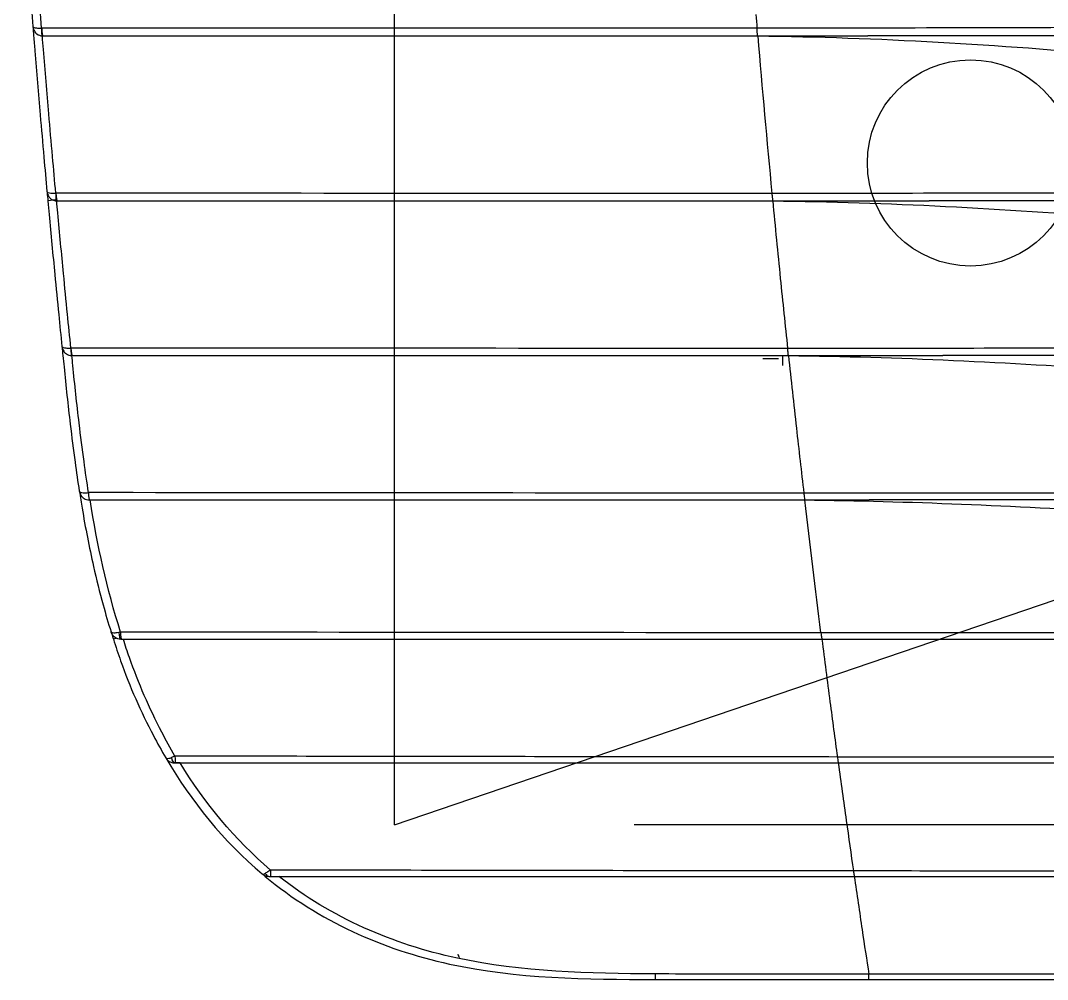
# Model space of a CAD drawing. Header units: millimetres. Extents: x 145965 to 228269, y 99354 to 115204.
# Drawn here: x 176356 to 176453.5, y 101759.4 to 101850.5 of the extents above; entities that cross this region are included whole.
import ezdxf

# ---------------------------------------------------------------- set-up
doc = ezdxf.new("R2010")
doc.units = ezdxf.units.MM
doc.header["$LTSCALE"] = 50
doc.linetypes.add('HIDDEN', pattern=[9.525, 6.35, -3.175])

# ---------------------------------------------------------------- blocks, each defined once
blk = doc.blocks.new('acrjtlf')
at = {"color": 1, "linetype": 'HIDDEN'}
blk.add_line((1570010.603, 1745562.219), (1571303.378, 1746002.871), dxfattribs=at)
at = {"color": 8}
for p, q in [((1569977.261, 1745637.144), (1569977.26, 1745637.144)), ((1569978.601, 1745621.477), (1569978.6, 1745621.477)), ((1570047.078, 1745606.495), (1570045.581, 1745606.495)), ((1570061.12, 1745579.86), (1570061.118, 1745579.86)), ((1569989.747, 1745568.109), (1569989.745, 1745568.109)), ((1570054.281, 1745568.109), (1570054.277, 1745568.109))]:
    blk.add_line(p, q, dxfattribs=at)
at = {"color": 1, "linetype": 'HIDDEN'}
blk.add_lwpolyline([(1571303.378, 1746002.871), (1571303.378, 1745562.219), (1570010.603, 1745562.219), (1570010.603, 1746002.871)], close=True, dxfattribs=at)
at = {"color": 8, "ltscale": 5}
blk.add_circle((1570065.293, 1745625.085), 9.792, dxfattribs=at)
at = {"color": 8}
for centre, major_axis, ratio, start_param, end_param in [((1569977.243, 1745637.928), (0.066, 0.781), 0.161273, 1.629867, 3.14204), ((1569977.26, 1745637.928), (0, -0.783), 0.165536, 4.757669, 6.283185), ((1569978.587, 1745622.26), (0.051, 0.782), 0.150698, 1.642644, 3.141934), ((1569978.6, 1745622.26), (0, -0.783), 0.154906, 4.774382, 6.283185), ((1569980.006, 1745607.572), (0.032, 0.783), 0.136296, 1.657406, 3.14181), ((1569980.014, 1745607.572), (0, -0.783), 0.139682, 4.79332, 6.283185), ((1569981.662, 1745593.862), (0, 0.783), 0.145746, 1.678566, 3.141593), ((1569981.667, 1745593.862), (0, -0.783), 0.119511, 4.816375, 6.283185), ((1569984.644, 1745580.643), (0, -0.783), 0.265872, 4.896749, 6.283185), ((1569984.68, 1745580.643), (0, -0.783), 0.09375, 4.847187, 6.283185), ((1569989.828, 1745568.892), (0, -0.783), 0.065781, 4.887072, 6.283185), ((1569989.745, 1745568.892), (0, 0.783), 0.414276, 1.924747, 3.141593), ((1569998.691, 1745558.121), (0, 0.783), 0.561889, 2.263316, 3.141593), ((1569998.864, 1745558.121), (0, -0.783), 0.036559, 4.947692, 6.283185), ((1570016.619, 1745550.113), (-0.173, 0.458), 0.136261, 1.898046, 3.142386)]:
    blk.add_ellipse(centre, major_axis=major_axis, ratio=ratio, start_param=start_param, end_param=end_param, dxfattribs=at)
for points, degree, knots in [([(1569975.117, 1745653.791), (1569975.117, 1745653.791), (1569975.117, 1745653.791), (1569975.152, 1745653.269), (1569975.188, 1745652.746), (1569975.373, 1745650.093), (1569975.526, 1745647.958), (1569975.79, 1745644.4), (1569975.898, 1745642.976), (1569976.099, 1745640.383), (1569976.191, 1745639.214), (1569976.285, 1745638.046)], 3, [0, 0, 0, 0, 0.000004, 0.000004, 0.099857, 0.099857, 0.50649, 0.50649, 0.77742, 0.77742, 1, 1, 1, 1]), ([(1569977.114, 1745637.893), (1569977.014, 1745639.132), (1569976.917, 1745640.372), (1569976.71, 1745643.046), (1569976.602, 1745644.48), (1569976.336, 1745648.063), (1569976.182, 1745650.213), (1569976.001, 1745652.836), (1569975.968, 1745653.314), (1569975.935, 1745653.791), (1569975.935, 1745653.791), (1569975.935, 1745653.791)], 3, [0, 0, 0, 0, 0.233824, 0.233824, 0.504066, 0.504066, 0.909668, 0.909668, 0.999996, 0.999996, 1, 1, 1, 1]), ([(1569976.285, 1745638.046), (1569976.285, 1745638.045), (1569976.285, 1745638.045), (1569976.286, 1745638.026), (1569976.298, 1745638.009), (1569976.339, 1745637.978), (1569976.368, 1745637.964), (1569976.462, 1745637.932), (1569976.539, 1745637.916), (1569976.695, 1745637.898), (1569976.768, 1745637.893), (1569976.93, 1745637.888), (1569977.021, 1745637.889), (1569977.114, 1745637.893)], 3, [0, 0, 0, 0, 0.004579, 0.004579, 0.181838, 0.181838, 0.349144, 0.349144, 0.6109, 0.6109, 0.796796, 0.796796, 1, 1, 1, 1]), ([(1569976.285, 1745638.046), (1569976.285, 1745638.043), (1569976.285, 1745638.041), (1569976.292, 1745637.959), (1569976.309, 1745637.879), (1569976.36, 1745637.73), (1569976.394, 1745637.661), (1569976.499, 1745637.496), (1569976.583, 1745637.406), (1569976.747, 1745637.285), (1569976.823, 1745637.243), (1569976.99, 1745637.177), (1569977.084, 1745637.156), (1569977.177, 1745637.148)], 3, [0, 0, 0, 0, 0.004579, 0.004579, 0.181841, 0.181841, 0.349149, 0.349149, 0.610898, 0.610898, 0.796793, 0.796793, 1, 1, 1, 1]), ([(1569976.362, 1745637.145), (1569976.362, 1745637.144), (1569976.362, 1745637.144), (1569976.4, 1745636.669), (1569976.438, 1745636.194), (1569976.64, 1745633.703), (1569976.808, 1745631.684), (1569977.096, 1745628.319), (1569977.213, 1745626.973), (1569977.429, 1745624.541), (1569977.527, 1745623.454), (1569977.625, 1745622.367)], 3, [0, 0, 0, 0, 0.000004, 0.000004, 0.096735, 0.096735, 0.506429, 0.506429, 0.779373, 0.779373, 1, 1, 1, 1]), ([(1570045.025, 1745637.888), (1570039.367, 1745637.888), (1570033.711, 1745637.888), (1570022.247, 1745637.888), (1570016.437, 1745637.888), (1570004.184, 1745637.889), (1569997.742, 1745637.89), (1569986.578, 1745637.89), (1569981.849, 1745637.891), (1569977.13, 1745637.892)], 3, [0, 0, 0, 0, 0.249054, 0.249054, 0.505367, 0.505367, 0.790188, 0.790188, 1, 1, 1, 1]), ([(1569978.466, 1745622.212), (1569978.36, 1745623.369), (1569978.256, 1745624.527), (1569978.034, 1745627.041), (1569977.915, 1745628.398), (1569977.626, 1745631.791), (1569977.456, 1745633.827), (1569977.258, 1745636.287), (1569977.223, 1745636.716), (1569977.189, 1745637.144), (1569977.189, 1745637.144), (1569977.189, 1745637.145)], 3, [0, 0, 0, 0, 0.232545, 0.232545, 0.504897, 0.504897, 0.913704, 0.913704, 0.999996, 0.999996, 1, 1, 1, 1]), ([(1569977.26, 1745637.144), (1569981.972, 1745637.144), (1569986.695, 1745637.144), (1569997.847, 1745637.144), (1570004.283, 1745637.144), (1570016.525, 1745637.144), (1570022.331, 1745637.144), (1570033.787, 1745637.144), (1570039.438, 1745637.144), (1570045.092, 1745637.144)], 3, [0, 0, 0, 0, 0.20974, 0.20974, 0.494552, 0.494552, 0.750903, 0.750903, 1, 1, 1, 1]), ([(1570045.092, 1745637.144), (1570045.089, 1745637.164), (1570045.084, 1745637.204), (1570045.057, 1745637.497), (1570045.036, 1745637.758), (1570045.025, 1745637.888)], 3, [0, 0, 0, 0, 0.333195, 0.666203, 1, 1, 1, 1]), ([(1569977.625, 1745622.367), (1569977.625, 1745622.367), (1569977.625, 1745622.366), (1569977.626, 1745622.362), (1569977.627, 1745622.357), (1569977.633, 1745622.338), (1569977.645, 1745622.324), (1569977.684, 1745622.294), (1569977.714, 1745622.28), (1569977.811, 1745622.247), (1569977.889, 1745622.232), (1569978.045, 1745622.214), (1569978.119, 1745622.209), (1569978.282, 1745622.206), (1569978.373, 1745622.207), (1569978.466, 1745622.212)], 3, [0, 0, 0, 0, 0.004554, 0.004554, 0.044272, 0.044272, 0.184889, 0.184889, 0.355045, 0.355045, 0.613023, 0.613023, 0.798214, 0.798214, 1, 1, 1, 1]), ([(1569977.625, 1745622.367), (1569977.626, 1745622.365), (1569977.626, 1745622.363), (1569977.628, 1745622.343), (1569977.63, 1745622.325), (1569977.643, 1745622.243), (1569977.659, 1745622.18), (1569977.708, 1745622.046), (1569977.744, 1745621.975), (1569977.853, 1745621.812), (1569977.937, 1745621.725), (1569978.104, 1745621.607), (1569978.181, 1745621.567), (1569978.349, 1745621.505), (1569978.443, 1745621.485), (1569978.536, 1745621.479)], 3, [0, 0, 0, 0, 0.004555, 0.004555, 0.044275, 0.044275, 0.184893, 0.184893, 0.355049, 0.355049, 0.61302, 0.61302, 0.79821, 0.79821, 1, 1, 1, 1]), ([(1569977.712, 1745621.477), (1569977.712, 1745621.477), (1569977.712, 1745621.477), (1569977.751, 1745621.049), (1569977.79, 1745620.621), (1569978.004, 1745618.294), (1569978.184, 1745616.39), (1569978.489, 1745613.22), (1569978.613, 1745611.952), (1569978.838, 1745609.679), (1569978.939, 1745608.674), (1569979.041, 1745607.669)], 3, [0, 0, 0, 0, 0.000004, 0.000004, 0.093122, 0.093122, 0.506225, 0.506225, 0.781415, 0.781415, 1, 1, 1, 1]), ([(1569979.897, 1745607.509), (1569979.787, 1745608.583), (1569979.679, 1745609.659), (1569979.445, 1745612.014), (1569979.32, 1745613.294), (1569979.012, 1745616.495), (1569978.831, 1745618.417), (1569978.62, 1745620.715), (1569978.585, 1745621.096), (1569978.551, 1745621.477), (1569978.551, 1745621.477), (1569978.551, 1745621.477)], 3, [0, 0, 0, 0, 0.231179, 0.231179, 0.505815, 0.505815, 0.918087, 0.918087, 0.999996, 0.999996, 1, 1, 1, 1]), ([(1569978.601, 1745621.477), (1569994.143, 1745621.477), (1570012.04, 1745621.477), (1570028.83, 1745621.477), (1570046.513, 1745621.477)], 2, [0, 0, 0, 0.492905, 0.492905, 1, 1, 1]), ([(1570046.439, 1745622.192), (1570046.451, 1745622.065), (1570046.475, 1745621.811), (1570046.503, 1745621.532), (1570046.509, 1745621.495), (1570046.511, 1745621.477)], 3, [0, 0, 0, 0, 0.336886, 0.669865, 1, 1, 1, 1]), ([(1570046.513, 1745621.477), (1570046.748, 1745619.025), (1570047.21, 1745614.341), (1570047.696, 1745609.677), (1570047.932, 1745607.47)], 3, [0, 0, 0, 0, 0.524499, 1, 1, 1, 1]), ([(1569979.041, 1745607.669), (1569979.041, 1745607.669), (1569979.041, 1745607.668), (1569979.042, 1745607.661), (1569979.043, 1745607.655), (1569979.052, 1745607.634), (1569979.064, 1745607.62), (1569979.104, 1745607.59), (1569979.137, 1745607.574), (1569979.238, 1745607.54), (1569979.317, 1745607.524), (1569979.474, 1745607.507), (1569979.549, 1745607.503), (1569979.713, 1745607.5), (1569979.804, 1745607.503), (1569979.897, 1745607.509)], 3, [0, 0, 0, 0, 0.004516, 0.004516, 0.060274, 0.060274, 0.189768, 0.189768, 0.363921, 0.363921, 0.61661, 0.61661, 0.800474, 0.800474, 1, 1, 1, 1]), ([(1569979.041, 1745607.669), (1569979.041, 1745607.667), (1569979.041, 1745607.665), (1569979.044, 1745607.637), (1569979.048, 1745607.611), (1569979.064, 1745607.527), (1569979.08, 1745607.469), (1569979.131, 1745607.338), (1569979.17, 1745607.265), (1569979.284, 1745607.105), (1569979.37, 1745607.021), (1569979.538, 1745606.908), (1569979.617, 1745606.869), (1569979.786, 1745606.811), (1569979.88, 1745606.793), (1569979.974, 1745606.789)], 3, [0, 0, 0, 0, 0.004516, 0.004516, 0.060277, 0.060277, 0.189772, 0.189772, 0.363924, 0.363924, 0.616606, 0.616606, 0.800469, 0.800469, 1, 1, 1, 1]), ([(1569979.053, 1745607.619), (1569979.08, 1745607.342), (1569979.108, 1745607.065), (1569979.171, 1745606.432), (1569979.207, 1745606.075), (1569979.426, 1745603.906), (1569979.619, 1745602.09), (1569979.975, 1745599.069), (1569980.127, 1745597.861), (1569980.419, 1745595.738), (1569980.552, 1745594.821), (1569980.695, 1745593.907)], 3, [0, 0, 0, 0, 0.060502, 0.060502, 0.138457, 0.138457, 0.534383, 0.534383, 0.798681, 0.798681, 1, 1, 1, 1]), ([(1569981.574, 1745593.781), (1569981.42, 1745594.759), (1569981.276, 1745595.74), (1569980.975, 1745597.936), (1569980.822, 1745599.153), (1569980.462, 1745602.198), (1569980.268, 1745604.029), (1569980.051, 1745606.168), (1569980.02, 1745606.478), (1569979.989, 1745606.789), (1569979.989, 1745606.789), (1569979.989, 1745606.789)], 3, [0, 0, 0, 0, 0.227114, 0.227114, 0.507581, 0.507581, 0.928515, 0.928515, 0.999968, 0.999968, 1, 1, 1, 1]), ([(1570048.009, 1745606.788), (1570048.006, 1745606.806), (1570048.001, 1745606.84), (1570047.971, 1745607.102), (1570047.945, 1745607.347), (1570047.932, 1745607.47)], 3, [0, 0, 0, 0, 0.326547, 0.659518, 1, 1, 1, 1]), ([(1570048.011, 1745606.788), (1570048.256, 1745604.491), (1570048.735, 1745600.114), (1570049.234, 1745595.772), (1570049.474, 1745593.725)], 3, [0, 0, 0, 0, 0.524989, 1, 1, 1, 1]), ([(1569980.695, 1745593.907), (1569980.695, 1745593.907), (1569980.695, 1745593.906), (1569980.696, 1745593.901), (1569980.698, 1745593.896), (1569980.706, 1745593.875), (1569980.718, 1745593.86), (1569980.759, 1745593.829), (1569980.79, 1745593.814), (1569980.888, 1745593.783), (1569980.967, 1745593.77), (1569981.124, 1745593.758), (1569981.199, 1745593.756), (1569981.364, 1745593.761), (1569981.456, 1745593.768), (1569981.548, 1745593.778)], 3, [0, 0, 0, 0, 0.004561, 0.004561, 0.045321, 0.045321, 0.183106, 0.183106, 0.351747, 0.351747, 0.609125, 0.609125, 0.796595, 0.796595, 1, 1, 1, 1]), ([(1569980.695, 1745593.907), (1569980.696, 1745593.905), (1569980.696, 1745593.903), (1569980.699, 1745593.883), (1569980.703, 1745593.864), (1569980.721, 1745593.784), (1569980.74, 1745593.723), (1569980.797, 1745593.594), (1569980.837, 1745593.526), (1569980.955, 1745593.371), (1569981.044, 1745593.289), (1569981.218, 1745593.181), (1569981.299, 1745593.145), (1569981.472, 1745593.093), (1569981.567, 1745593.079), (1569981.662, 1745593.079)], 3, [0, 0, 0, 0, 0.00456, 0.00456, 0.045326, 0.045326, 0.183125, 0.183125, 0.351772, 0.351772, 0.609152, 0.609152, 0.796616, 0.796616, 1, 1, 1, 1]), ([(1569980.833, 1745593.079), (1569980.833, 1745593.079), (1569980.833, 1745593.079), (1569980.874, 1745592.823), (1569980.917, 1745592.567), (1569981.272, 1745590.457), (1569981.631, 1745588.607), (1569982.323, 1745585.547), (1569982.625, 1745584.327), (1569983.193, 1745582.256), (1569983.444, 1745581.398), (1569983.71, 1745580.547)], 3, [0, 0, 0, 0, 0.000005, 0.000005, 0.060466, 0.060466, 0.498822, 0.498822, 0.791344, 0.791344, 1, 1, 1, 1]), ([(1570049.474, 1745593.725), (1570049.488, 1745593.606), (1570049.515, 1745593.371), (1570049.545, 1745593.127), (1570049.551, 1745593.095), (1570049.553, 1745593.08)], 3, [0, 0, 0, 0, 0.344544, 0.677528, 1, 1, 1, 1]), ([(1569984.439, 1745580.499), (1569984.344, 1745580.479), (1569984.252, 1745580.463), (1569984.092, 1745580.446), (1569984.022, 1745580.443), (1569983.876, 1745580.449), (1569983.809, 1745580.463), (1569983.737, 1745580.502), (1569983.718, 1745580.522), (1569983.711, 1745580.546), (1569983.711, 1745580.546), (1569983.71, 1745580.547)], 3, [0, 0, 0, 0, 0.244338, 0.244338, 0.46683, 0.46683, 0.78498, 0.78498, 0.994908, 0.994908, 1, 1, 1, 1]), ([(1569984.644, 1745579.86), (1569984.543, 1745579.86), (1569984.44, 1745579.876), (1569984.256, 1745579.935), (1569984.171, 1745579.977), (1569983.987, 1745580.101), (1569983.893, 1745580.198), (1569983.776, 1745580.379), (1569983.738, 1745580.458), (1569983.712, 1745580.543), (1569983.711, 1745580.545), (1569983.71, 1745580.547)], 3, [0, 0, 0, 0, 0.244299, 0.244299, 0.466785, 0.466785, 0.784954, 0.784954, 0.994912, 0.994912, 1, 1, 1, 1]), ([(1569983.716, 1745580.547), (1569983.756, 1745580.42), (1569983.796, 1745580.293), (1569983.869, 1745580.064), (1569983.902, 1745579.962), (1569983.935, 1745579.86), (1569983.935, 1745579.86), (1569983.935, 1745579.86)], 3, [0, 0, 0, 0, 0.553326, 0.553326, 0.999919, 0.999919, 1, 1, 1, 1]), ([(1570051.098, 1745580.464), (1570051.109, 1745580.379), (1570051.12, 1745580.296), (1570051.139, 1745580.148), (1570051.148, 1745580.081), (1570051.162, 1745579.973), (1570051.168, 1745579.93), (1570051.176, 1745579.874), (1570051.178, 1745579.86), (1570051.179, 1745579.86)], 3, [0, 0, 0, 0, 0.251918, 0.251918, 0.503947, 0.503947, 0.754391, 0.754391, 1, 1, 1, 1]), ([(1569983.935, 1745579.86), (1569983.935, 1745579.86), (1569983.935, 1745579.86), (1569984.15, 1745579.168), (1569984.378, 1745578.479), (1569985.052, 1745576.58), (1569985.528, 1745575.377), (1569986.565, 1745573.009), (1569987.127, 1745571.842), (1569988.104, 1745569.988), (1569988.495, 1745569.285), (1569988.901, 1745568.593)], 3, [0, 0, 0, 0, 0.000005, 0.000005, 0.176011, 0.176011, 0.489497, 0.489497, 0.803985, 0.803985, 1, 1, 1, 1]), ([(1569989.777, 1745568.756), (1569989.343, 1745569.502), (1569988.925, 1745570.259), (1569987.932, 1745572.168), (1569987.377, 1745573.334), (1569986.354, 1745575.698), (1569985.883, 1745576.897), (1569985.253, 1745578.691), (1569985.059, 1745579.274), (1569984.875, 1745579.86)], 3, [0, 0, 0, 0, 0.213946, 0.213946, 0.53186, 0.53186, 0.848701, 0.848701, 1, 1, 1, 1]), ([(1570051.181, 1745579.86), (1570051.434, 1745577.869), (1570051.923, 1745574.099), (1570052.42, 1745570.401), (1570052.656, 1745568.672)], 3, [0, 0, 0, 0, 0.525747, 1, 1, 1, 1]), ([(1570052.656, 1745568.672), (1570043.974, 1745568.68), (1570035.294, 1745568.689), (1570016.985, 1745568.711), (1570007.356, 1745568.725), (1569995.079, 1745568.747), (1569992.428, 1745568.751), (1569989.777, 1745568.756)], 3, [0, 0, 0, 0, 0.413984, 0.413984, 0.873443, 0.873443, 1, 1, 1, 1]), ([(1569988.901, 1745568.593), (1569988.901, 1745568.593), (1569988.901, 1745568.592), (1569988.916, 1745568.568), (1569988.942, 1745568.551), (1569989.029, 1745568.529), (1569989.101, 1745568.531), (1569989.26, 1745568.561), (1569989.348, 1745568.586), (1569989.44, 1745568.621)], 3, [0, 0, 0, 0, 0.00621, 0.00621, 0.286125, 0.286125, 0.666926, 0.666926, 1, 1, 1, 1]), ([(1569988.901, 1745568.593), (1569988.902, 1745568.591), (1569988.903, 1745568.59), (1569988.952, 1745568.506), (1569989.013, 1745568.431), (1569989.177, 1745568.281), (1569989.29, 1745568.212), (1569989.517, 1745568.129), (1569989.631, 1745568.109), (1569989.745, 1745568.109)], 3, [0, 0, 0, 0, 0.006203, 0.006203, 0.286153, 0.286153, 0.666961, 0.666961, 1, 1, 1, 1]), ([(1569989.745, 1745568.109), (1569989.747, 1745568.109), (1569989.749, 1745568.109), (1569989.775, 1745568.109), (1569989.802, 1745568.109), (1569989.828, 1745568.109)], 3, [0, 0, 0, 0, 0.078683, 0.078683, 1, 1, 1, 1]), ([(1569990.258, 1745568.109), (1569990.092, 1745568.109), (1569989.925, 1745568.109), (1569989.766, 1745568.109), (1569989.756, 1745568.109), (1569989.747, 1745568.109)], 3, [0, 0, 0, 0, 0.941032, 0.941032, 1, 1, 1, 1]), ([(1569989.828, 1745568.109), (1569992.478, 1745568.109), (1569995.128, 1745568.109), (1570007.401, 1745568.109), (1570017.027, 1745568.109), (1570035.347, 1745568.109), (1570044.041, 1745568.109), (1570052.736, 1745568.109)], 3, [0, 0, 0, 0, 0.12646, 0.12646, 0.585568, 0.585568, 1, 1, 1, 1]), ([(1569990.258, 1745568.109), (1570000.435, 1745568.109), (1570010.616, 1745568.109), (1570031.34, 1745568.109), (1570041.883, 1745568.109), (1570052.532, 1745568.109), (1570052.635, 1745568.109), (1570052.738, 1745568.109)], 3, [0, 0, 0, 0, 0.488967, 0.488967, 0.995055, 0.995055, 1, 1, 1, 1]), ([(1570079.346, 1745568.638), (1570070.448, 1745568.652), (1570061.551, 1745568.664), (1570052.656, 1745568.672), (1570052.656, 1745568.672), (1570052.656, 1745568.672)], 3, [0, 0, 0, 0, 0.999998, 0.999998, 1, 1, 1, 1]), ([(1570052.656, 1745568.672), (1570052.667, 1745568.59), (1570052.689, 1745568.434), (1570052.714, 1745568.255), (1570052.732, 1745568.133), (1570052.735, 1745568.117), (1570052.736, 1745568.109)], 3, [0, 0, 0, 0, 0.261241, 0.499485, 0.75052, 1, 1, 1, 1]), ([(1570052.738, 1745568.109), (1570052.989, 1745566.27), (1570053.47, 1745562.798), (1570053.952, 1745559.422), (1570054.18, 1745557.852)], 3, [0, 0, 0, 0, 0.525941, 1, 1, 1, 1]), ([(1569998.06, 1745557.569), (1569998.06, 1745557.568), (1569998.061, 1745557.568), (1569998.083, 1745557.549), (1569998.114, 1745557.542), (1569998.188, 1745557.548), (1569998.229, 1745557.56), (1569998.3, 1745557.592), (1569998.326, 1745557.605), (1569998.353, 1745557.621)], 3, [0, 0, 0, 0, 0.00913, 0.00913, 0.424234, 0.424234, 0.800681, 0.800681, 1, 1, 1, 1]), ([(1569998.06, 1745557.569), (1569998.062, 1745557.567), (1569998.063, 1745557.566), (1569998.137, 1745557.504), (1569998.219, 1745557.454), (1569998.386, 1745557.382), (1569998.471, 1745557.359), (1569998.602, 1745557.341), (1569998.647, 1745557.337), (1569998.691, 1745557.337)], 3, [0, 0, 0, 0, 0.009114, 0.009114, 0.424228, 0.424228, 0.805411, 0.805411, 1, 1, 1, 1]), ([(1569998.087, 1745557.549), (1569998.087, 1745557.549), (1569998.089, 1745557.547), (1569998.108, 1745557.531), (1569998.16, 1745557.489), (1569998.236, 1745557.425), (1569998.297, 1745557.375), (1569998.331, 1745557.346), (1569998.342, 1745557.337)], 3, [0, 0, 0, 0, 0.055082, 0.234218, 0.553132, 0.775516, 0.931039, 1, 1, 1, 1]), ([(1569998.342, 1745557.337), (1570000.86, 1745555.234), (1570003.684, 1745553.48), (1570009.569, 1745550.728), (1570012.642, 1745549.712), (1570022.205, 1745547.615), (1570028.839, 1745547.545), (1570035.399, 1745547.545)], 3, [0, 0, 0, 0, 0.25, 0.25, 0.5, 0.5, 1, 1, 1, 1]), ([(1569998.694, 1745557.337), (1569998.677, 1745557.337), (1569998.659, 1745557.337), (1569998.568, 1745557.337), (1569998.501, 1745557.337), (1569998.409, 1745557.337), (1569998.378, 1745557.337), (1569998.348, 1745557.337), (1569998.342, 1745557.337), (1569998.342, 1745557.337)], 3, [0, 0, 0, 0, 0.088851, 0.088851, 0.481031, 0.481031, 0.789211, 0.789211, 1, 1, 1, 1]), ([(1569998.836, 1745557.938), (1569998.729, 1745557.862), (1569998.622, 1745557.789), (1569998.512, 1745557.718), (1569998.496, 1745557.708), (1569998.435, 1745557.67), (1569998.392, 1745557.643), (1569998.353, 1745557.621)], 3, [0, 0, 0, 0, 0.602639, 0.602639, 0.700862, 0.700862, 1, 1, 1, 1]), ([(1569998.691, 1745557.337), (1569998.705, 1745557.337), (1569998.72, 1745557.337), (1569998.776, 1745557.337), (1569998.82, 1745557.337), (1569998.864, 1745557.337)], 3, [0, 0, 0, 0, 0.27435, 0.27435, 1, 1, 1, 1]), ([(1570054.18, 1745557.852), (1570054.18, 1745557.852), (1570054.18, 1745557.852), (1570050.26, 1745557.855), (1570046.339, 1745557.86), (1570037.041, 1745557.87), (1570031.663, 1745557.877), (1570020.908, 1745557.894), (1570015.53, 1745557.903), (1570006.381, 1745557.921), (1570002.608, 1745557.929), (1569998.836, 1745557.938)], 3, [0, 0, 0, 0, 0.000001, 0.000001, 0.21248, 0.21248, 0.503983, 0.503983, 0.795486, 0.795486, 1, 1, 1, 1]), ([(1569998.864, 1745557.337), (1570002.636, 1745557.337), (1570006.407, 1745557.337), (1570015.556, 1745557.337), (1570020.932, 1745557.337), (1570031.686, 1745557.337), (1570037.063, 1745557.337), (1570046.379, 1745557.337), (1570050.318, 1745557.337), (1570054.258, 1745557.337)], 3, [0, 0, 0, 0, 0.204297, 0.204297, 0.495492, 0.495492, 0.786688, 0.786688, 1, 1, 1, 1]), ([(1570035.394, 1745548.07), (1570029.086, 1745548.098), (1570022.727, 1745548.247), (1570013.508, 1745550.232), (1570010.542, 1745551.181), (1570004.853, 1745553.743), (1570002.106, 1745555.38), (1569999.647, 1745557.337)], 3, [0, 0, 0, 0, 0.5, 0.5, 0.75, 0.75, 1, 1, 1, 1]), ([(1570079.348, 1745557.82), (1570070.958, 1745557.833), (1570062.569, 1745557.844), (1570054.18, 1745557.852), (1570054.18, 1745557.852), (1570054.18, 1745557.852)], 3, [0, 0, 0, 0, 0.999998, 0.999998, 1, 1, 1, 1]), ([(1570054.18, 1745557.852), (1570054.202, 1745557.701), (1570054.243, 1745557.415), (1570054.253, 1745557.362), (1570054.258, 1745557.337)], 3, [0, 0, 0, 0, 0.526876, 1, 1, 1, 1]), ([(1570054.26, 1745557.337), (1570054.509, 1745555.619), (1570054.979, 1745552.412), (1570055.434, 1745549.405), (1570055.641, 1745548.054)], 3, [0, 0, 0, 0, 0.529697, 1, 1, 1, 1]), ([(1570055.641, 1745548.054), (1570055.641, 1745548.054), (1570055.641, 1745548.054), (1570052.26, 1745548.053), (1570048.879, 1745548.051), (1570042.13, 1745548.052), (1570038.762, 1745548.055), (1570035.394, 1745548.07)], 3, [0, 0, 0, 0, 0.000003, 0.000003, 0.500936, 0.500936, 1, 1, 1, 1]), ([(1570035.399, 1745547.545), (1570038.767, 1745547.545), (1570042.135, 1745547.545), (1570048.883, 1745547.545), (1570052.264, 1745547.545), (1570055.645, 1745547.545)], 3, [0, 0, 0, 0, 0.499048, 0.499048, 1, 1, 1, 1]), ([(1570079.349, 1745548.048), (1570071.447, 1745548.055), (1570063.544, 1745548.058), (1570055.641, 1745548.054), (1570055.641, 1745548.054), (1570055.641, 1745548.054)], 3, [0, 0, 0, 0, 0.999998, 0.999998, 1, 1, 1, 1])]:
    blk.add_open_spline(points, degree=degree, knots=knots, dxfattribs=at)
for points, degree in [([(1570044.917, 1745639.179), (1570044.953, 1745638.749), (1570044.989, 1745638.318), (1570045.025, 1745637.888)], 3), ([(1569976.29, 1745638.046), (1569976.314, 1745637.745), (1569976.338, 1745637.445), (1569976.362, 1745637.145)], 3), ([(1570079.342, 1745637.952), (1570067.893, 1745637.912), (1570056.45, 1745637.888), (1570045.025, 1745637.888)], 3), ([(1569977.13, 1745637.892), (1569977.125, 1745637.892), (1569977.119, 1745637.892), (1569977.114, 1745637.893)], 3), ([(1569977.177, 1745637.148), (1569977.205, 1745637.145), (1569977.232, 1745637.144), (1569977.26, 1745637.144)], 3), ([(1570045.092, 1745637.144), (1570048.575, 1745637.144), (1570052.059, 1745637.144), (1570055.545, 1745637.144)], 3), ([(1570045.092, 1745637.144), (1570045.092, 1745637.144), (1570045.093, 1745637.144), (1570045.093, 1745637.144)], 3), ([(1570045.093, 1745637.144), (1570056.496, 1745637.039), (1570067.936, 1745636.299), (1570079.343, 1745635.323)], 3), ([(1570045.093, 1745637.144), (1570045.512, 1745632.167), (1570045.962, 1745627.163), (1570046.439, 1745622.192)], 3), ([(1570079.343, 1745637.144), (1570071.405, 1745637.144), (1570063.472, 1745637.144), (1570055.545, 1745637.144)], 3), ([(1569977.639, 1745622.283), (1569977.663, 1745622.014), (1569977.687, 1745621.745), (1569977.712, 1745621.477)], 3), ([(1569977.712, 1745621.477), (1569977.706, 1745621.513), (1569978.078, 1745621.582), (1569978.537, 1745621.629)], 3), ([(1569978.478, 1745622.212), (1569978.474, 1745622.212), (1569978.47, 1745622.212), (1569978.466, 1745622.212)], 3), ([(1570046.439, 1745622.192), (1570023.707, 1745622.195), (1570001.017, 1745622.199), (1569978.478, 1745622.212)], 3), ([(1569978.536, 1745621.479), (1569978.557, 1745621.477), (1569978.579, 1745621.477), (1569978.6, 1745621.477)], 3), ([(1569978.6, 1745621.477), (1570001.124, 1745621.477), (1570023.794, 1745621.477), (1570046.511, 1745621.477)], 3), ([(1570079.343, 1745622.249), (1570068.365, 1745622.211), (1570057.394, 1745622.19), (1570046.439, 1745622.192)], 3), ([(1570046.511, 1745621.477), (1570046.906, 1745621.477), (1570047.3, 1745621.477), (1570047.695, 1745621.477)], 3), ([(1570046.511, 1745621.477), (1570046.512, 1745621.477), (1570046.512, 1745621.477), (1570046.513, 1745621.477)], 3), ([(1570046.513, 1745621.477), (1570057.443, 1745621.373), (1570068.403, 1745620.742), (1570079.343, 1745619.897)], 3), ([(1570047.695, 1745621.477), (1570051.715, 1745621.477), (1570055.737, 1745621.477), (1570059.761, 1745621.477)], 3), ([(1570059.761, 1745621.477), (1570060.294, 1745621.477), (1570060.827, 1745621.477), (1570061.36, 1745621.477)], 3), ([(1570079.343, 1745621.477), (1570073.346, 1745621.477), (1570067.352, 1745621.477), (1570061.36, 1745621.477)], 3), ([(1569979.905, 1745607.509), (1569979.902, 1745607.509), (1569979.9, 1745607.509), (1569979.897, 1745607.509)], 3), ([(1570047.932, 1745607.47), (1570025.193, 1745607.478), (1570002.492, 1745607.489), (1569979.905, 1745607.509)], 3), ([(1569979.974, 1745606.789), (1569979.987, 1745606.789), (1569980.001, 1745606.788), (1569980.014, 1745606.788)], 3), ([(1569980.014, 1745606.788), (1570002.592, 1745606.788), (1570025.28, 1745606.788), (1570048.009, 1745606.788)], 3), ([(1570047.443, 1745606.789), (1570047.443, 1745606.48), (1570047.443, 1745606.171), (1570047.443, 1745605.863)], 3), ([(1570079.343, 1745607.509), (1570068.865, 1745607.481), (1570058.393, 1745607.466), (1570047.932, 1745607.47)], 3), ([(1570048.009, 1745606.788), (1570051.82, 1745606.788), (1570055.633, 1745606.788), (1570059.447, 1745606.788)], 3), ([(1570048.009, 1745606.788), (1570048.01, 1745606.788), (1570048.01, 1745606.788), (1570048.011, 1745606.788)], 3), ([(1570048.011, 1745606.788), (1570058.444, 1745606.686), (1570068.901, 1745606.148), (1570079.344, 1745605.421)], 3), ([(1570059.447, 1745606.788), (1570060.521, 1745606.788), (1570061.596, 1745606.788), (1570062.67, 1745606.788)], 3), ([(1570079.343, 1745606.788), (1570073.784, 1745606.788), (1570068.226, 1745606.788), (1570062.67, 1745606.788)], 3), ([(1569980.701, 1745593.907), (1569980.744, 1745593.631), (1569980.788, 1745593.357), (1569980.833, 1745593.079)], 3), ([(1569981.574, 1745593.781), (1569981.565, 1745593.78), (1569981.557, 1745593.779), (1569981.548, 1745593.778)], 3), ([(1570049.474, 1745593.726), (1570026.793, 1745593.739), (1570004.147, 1745593.754), (1569981.574, 1745593.781)], 3), ([(1569981.662, 1745593.079), (1569981.664, 1745593.079), (1569981.665, 1745593.079), (1569981.667, 1745593.079)], 3), ([(1569981.667, 1745593.079), (1570004.236, 1745593.079), (1570026.877, 1745593.08), (1570049.553, 1745593.08)], 3), ([(1569984.607, 1745580.538), (1569983.325, 1745584.621), (1569982.406, 1745588.841), (1569981.714, 1745593.079)], 3), ([(1570079.344, 1745593.751), (1570069.382, 1745593.729), (1570059.424, 1745593.719), (1570049.474, 1745593.725)], 3), ([(1570049.553, 1745593.08), (1570050.669, 1745593.08), (1570051.785, 1745593.08), (1570052.901, 1745593.08)], 3), ([(1570049.554, 1745593.08), (1570049.554, 1745593.08), (1570049.555, 1745593.08), (1570049.555, 1745593.08)], 3), ([(1570051.098, 1745580.464), (1570050.571, 1745584.603), (1570050.053, 1745588.834), (1570049.555, 1745593.081)], 3), ([(1570049.555, 1745593.08), (1570059.478, 1745592.978), (1570069.415, 1745592.526), (1570079.345, 1745591.912)], 3), ([(1570052.901, 1745593.08), (1570053.829, 1745593.08), (1570054.757, 1745593.08), (1570055.685, 1745593.08)], 3), ([(1570079.344, 1745593.08), (1570071.454, 1745593.08), (1570063.567, 1745593.08), (1570055.685, 1745593.08)], 3), ([(1569984.607, 1745580.538), (1569984.551, 1745580.524), (1569984.494, 1745580.511), (1569984.439, 1745580.499)], 3), ([(1570051.098, 1745580.464), (1570028.907, 1745580.481), (1570006.738, 1745580.504), (1569984.607, 1745580.538)], 3), ([(1570079.345, 1745580.473), (1570069.926, 1745580.461), (1570060.51, 1745580.457), (1570051.098, 1745580.464)], 3), ([(1569983.935, 1745579.858), (1569983.931, 1745579.868), (1569984.025, 1745579.909), (1569984.191, 1745579.971)], 3), ([(1569984.644, 1745579.86), (1569984.656, 1745579.86), (1569984.668, 1745579.86), (1569984.68, 1745579.86)], 3), ([(1569984.68, 1745579.86), (1570006.813, 1745579.86), (1570028.985, 1745579.86), (1570051.179, 1745579.86)], 3), ([(1570051.179, 1745579.86), (1570060.564, 1745579.86), (1570069.953, 1745579.86), (1570079.345, 1745579.86)], 3), ([(1570051.181, 1745579.86), (1570051.179, 1745579.86)], 1), ([(1569989.777, 1745568.756), (1569989.661, 1745568.707), (1569989.544, 1745568.66), (1569989.44, 1745568.621)], 3), ([(1569988.911, 1745568.586), (1569991.34, 1745564.435), (1569994.41, 1745560.651), (1569998.06, 1745557.569)], 3), ([(1569998.836, 1745557.938), (1569995.466, 1745560.819), (1569992.611, 1745564.31), (1569990.258, 1745568.109)], 3), ([(1570052.736, 1745568.109), (1570061.605, 1745568.109), (1570070.475, 1745568.109), (1570079.347, 1745568.109)], 3), ([(1570052.738, 1745568.109), (1570052.736, 1745568.109)], 1), ([(1569998.352, 1745557.338), (1569998.352, 1745557.337)], 1), ([(1570054.258, 1745557.337), (1570062.621, 1745557.338), (1570070.984, 1745557.337), (1570079.348, 1745557.337)], 3), ([(1570054.26, 1745557.337), (1570054.258, 1745557.337)], 1), ([(1570035.399, 1745547.545), (1570035.397, 1745547.545), (1570035.395, 1745547.755), (1570035.394, 1745548.07)], 3), ([(1570055.645, 1745547.545), (1570055.643, 1745547.545), (1570055.642, 1745547.748), (1570055.641, 1745548.054)], 3), ([(1570055.645, 1745547.545), (1570063.546, 1745547.545), (1570071.448, 1745547.545), (1570079.35, 1745547.545)], 3)]:
    blk.add_open_spline(points, degree=degree, dxfattribs=at)

msp = doc.modelspace()

# ---------------------------------------------------------------- block references
at = {"color": 0, "rotation": 360}
msp.add_blockref('acrjtlf', (-1393619.084, -1643788.099), dxfattribs=at)

doc.saveas('drawing.dxf')
